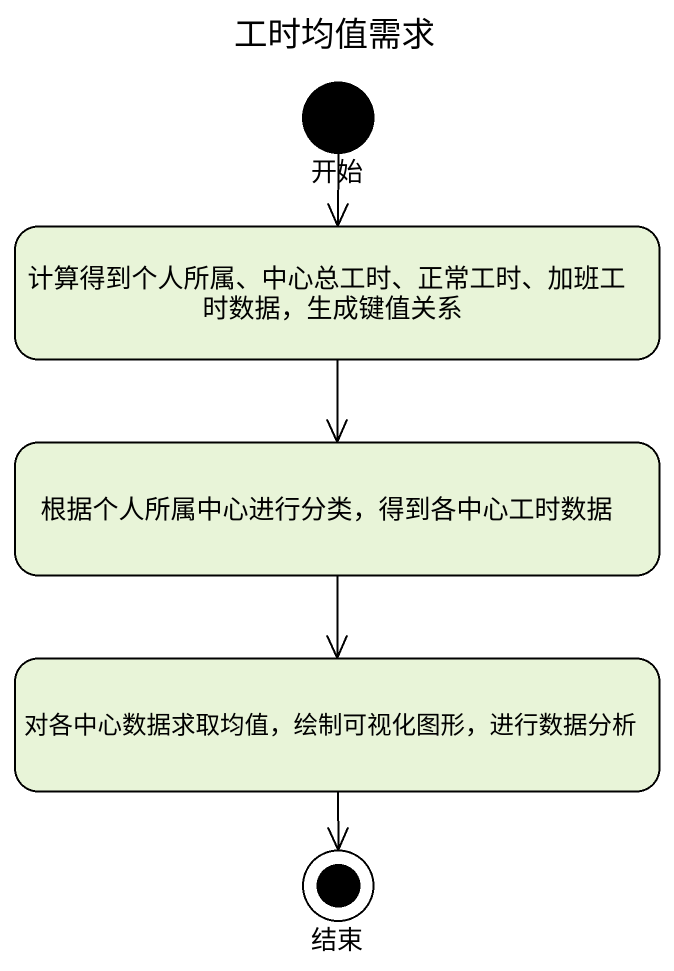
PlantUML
@startuml
title 工时均值需求
hide empty description
state 开始 <<start>>
state "计算得到个人所属、中心总工时、正常工时、加班工时数据，生成键值关系" as 计算得到个人所属_中心总工时_正常工时_加班工时数据
state "根据个人所属中心进行分类，得到各中心工时数据" as 根据个人所属中心进行分类_得到各中心工时数据
state "对各中心数据求取均值，绘制可视化图形，进行数据分析" as 对各中心数据求取均值_绘制可视化图形_进行数据分析
state 结束 <<end>>
开始 --> 计算得到个人所属_中心总工时_正常工时_加班工时数据
计算得到个人所属_中心总工时_正常工时_加班工时数据 --> 根据个人所属中心进行分类_得到各中心工时数据
根据个人所属中心进行分类_得到各中心工时数据 --> 对各中心数据求取均值_绘制可视化图形_进行数据分析
对各中心数据求取均值_绘制可视化图形_进行数据分析 --> 结束
@enduml
